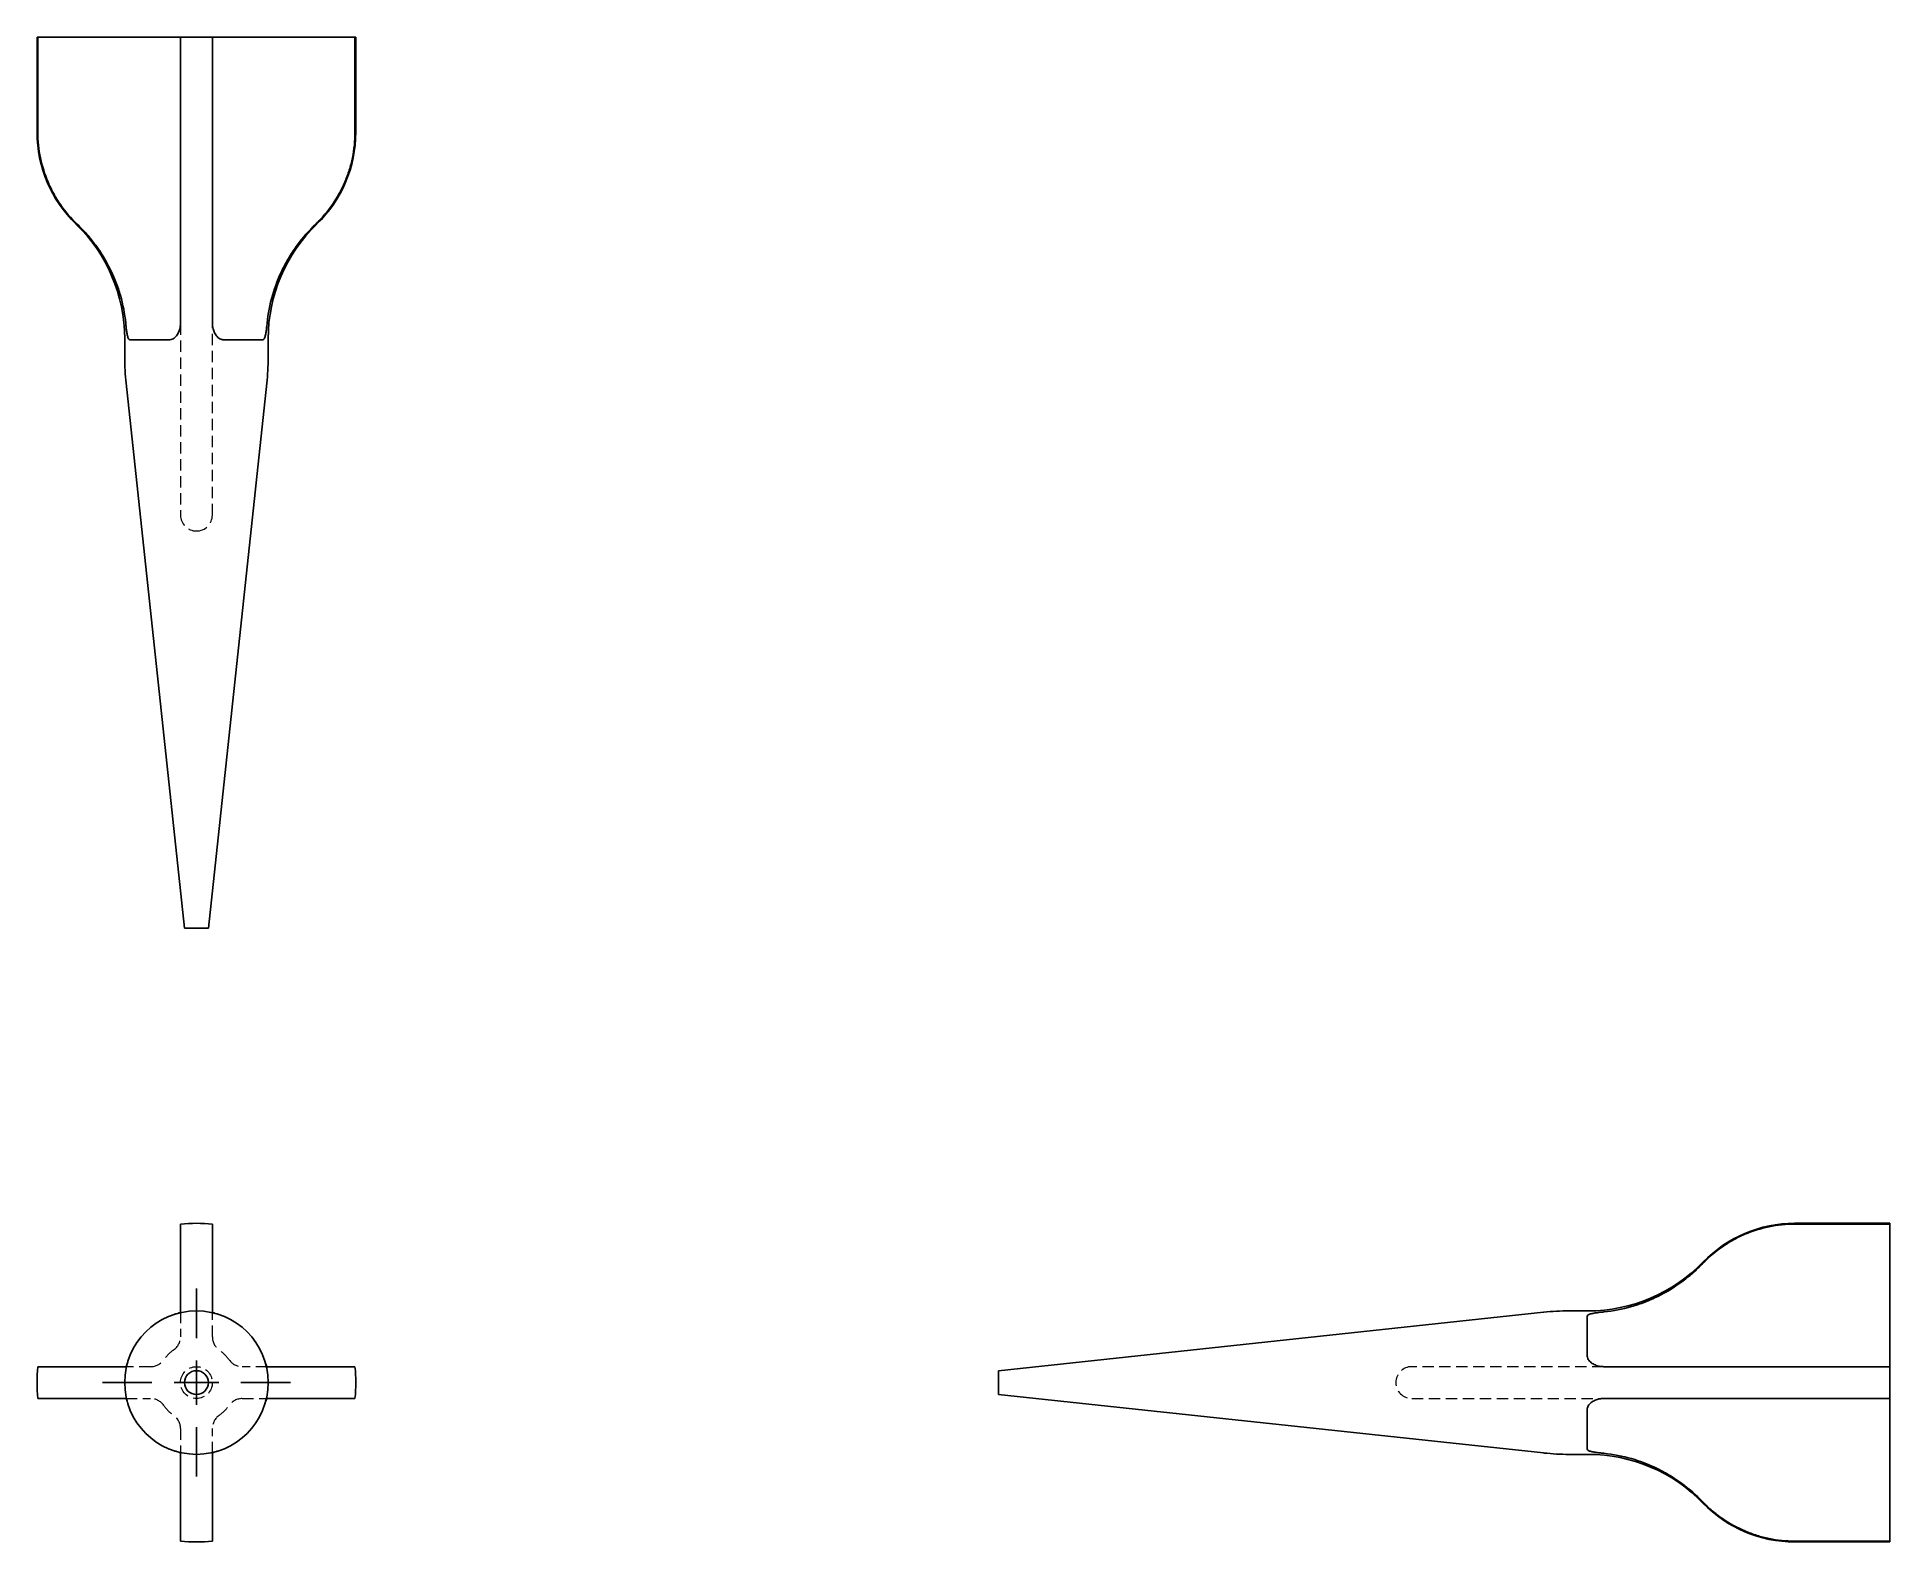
# Model space of a CAD drawing. Header units: millimetres. Extents: x 65 to 273, y 39 to 208.
import ezdxf

# ---------------------------------------------------------------- set-up
doc = ezdxf.new("R2010")
doc.units = ezdxf.units.MM
doc.linetypes.add('HIDDEN', pattern=[1.905, 1.27, -0.635])
doc.layers.add('10', color=7, linetype='Continuous')

# ---------------------------------------------------------------- blocks, each defined once
blk = doc.blocks.new('SW_CENTERMARKSYMBOL_0')
at = {"layer": '10', "color": 0}
for p, q in [((0, 5), (0, 10.55)), ((0, 0), (0, 2.5)), ((-5, 0), (-10.55, 0)), ((0, 0), (-2.5, 0)), ((0, 0), (0, -2.5)), ((0, 0), (2.5, 0)), ((5, 0), (10.55, 0)), ((0, -5), (0, -10.55))]:
    blk.add_line(p, q, dxfattribs=at)

msp = doc.modelspace()

# ---------------------------------------------------------------- linework, layer by layer
at = {"color": 7, "linetype": 'Continuous', "lineweight": 25}
for p, q in [((65.12, 208), (65.12, 197.31)), ((65.12, 208), (65.21, 208)), ((65.21, 197.31), (65.21, 208)), ((65.21, 208), (77.86, 208)), ((79.33, 208), (77.86, 208)), ((79.33, 208), (80.45, 208)), ((81.21, 208), (80.45, 208)), ((81.21, 208), (84.79, 208)), ((81.21, 208), (81.21, 197.31)), ((84.79, 197.31), (84.79, 208)), ((85.55, 208), (84.79, 208)), ((85.55, 208), (86.67, 208)), ((88.14, 208), (86.67, 208)), ((88.14, 208), (100.79, 208)), ((100.79, 208), (100.79, 197.31)), ((100.79, 208), (100.88, 208)), ((100.88, 197.31), (100.88, 208)), ((74.95, 174.15), (74.95, 172.01)), ((79.91, 174.03), (75.57, 174.03)), ((90.43, 174.03), (86.09, 174.03)), ((91.05, 172.01), (91.05, 174.15)), ((75.11, 169.15), (81.66, 108)), ((84.34, 108), (90.89, 169.15)), ((81.66, 108), (84.34, 108)), ((273, 74.88), (262.31, 74.88)), ((273, 74.88), (273, 74.79)), ((262.31, 74.79), (273, 74.79)), ((273, 74.79), (273, 62.14)), ((234.15, 64.89), (173, 58.34)), ((239.15, 65.05), (237.01, 65.05)), ((239.03, 60.09), (239.03, 64.43)), ((273, 60.67), (273, 62.14)), ((273, 60.67), (273, 59.55)), ((173, 58.34), (173, 57)), ((273, 58.79), (262.31, 58.79)), ((273, 58.79), (273, 59.55)), ((273, 58.79), (273, 55.21)), ((173, 57), (173, 55.66)), ((173, 55.66), (234.15, 49.11)), ((262.31, 55.21), (273, 55.21)), ((273, 54.45), (273, 55.21)), ((273, 54.45), (273, 53.33)), ((239.03, 49.57), (239.03, 53.91)), ((273, 51.86), (273, 53.33)), ((273, 51.86), (273, 39.21)), ((237.01, 48.95), (239.15, 48.95)), ((273, 39.21), (262.31, 39.21)), ((262.31, 39.12), (273, 39.12)), ((273, 39.21), (273, 39.12))]:
    msp.add_line(p, q, dxfattribs=at)
at = {"color": 7, "linetype": 'HIDDEN', "lineweight": 18}
for p, q in [((81.21, 175.86), (81.21, 154.36)), ((84.79, 154.36), (84.79, 175.86)), ((240.86, 58.79), (219.36, 58.79)), ((219.36, 55.21), (240.86, 55.21))]:
    msp.add_line(p, q, dxfattribs=at)
at = {"color": 7, "linetype": 'Continuous', "lineweight": 25}
for radius in [8.05, 1.34]:
    msp.add_circle((83, 57), radius, dxfattribs=at)
at = {"color": 7, "linetype": 'HIDDEN', "lineweight": 18}
msp.add_circle((83, 57), 1.79, dxfattribs=at)
at = {"color": 7, "linetype": 'Continuous', "lineweight": 25}
for centre, radius, start, end in [((79.42, 197.31), 14.3, 180, 226.017), ((86.58, 197.31), 14.3, 313.983, 0), ((57.07, 174.15), 17.88, 0, 46.017), ((108.93, 174.15), 17.88, 133.983, 180), ((101.77, 172.01), 26.82, 180, 186.1155), ((64.23, 172.01), 26.82, 353.8845, 0), ((83, 57), 17.88, 84.2608, 95.7392), ((262.31, 60.58), 14.3, 90, 136.017), ((239.15, 82.93), 17.88, 270, 316.017), ((237.01, 38.23), 26.82, 90, 96.1155), ((83, 57), 17.88, 174.2608, 185.7392), ((83, 57), 17.88, 354.2608, 5.7392), ((237.01, 75.77), 26.82, 263.8845, 270), ((239.15, 31.07), 17.88, 43.983, 90), ((262.31, 53.42), 14.3, 223.983, 270), ((83, 57), 17.88, 264.2608, 275.7392)]:
    msp.add_arc(centre, radius, start, end, dxfattribs=at)
at = {"color": 7, "linetype": 'HIDDEN', "lineweight": 18}
for centre, radius, start, end in [((83, 154.36), 1.79, 180, 270), ((83, 154.36), 1.79, 270, 0), ((83, 57), 4.47, 124.8499, 145.1501), ((79.42, 62.14), 1.79, 304.8499, 0), ((86.58, 62.14), 1.79, 180, 235.1501), ((83, 57), 4.47, 34.8499, 55.1501), ((77.86, 60.58), 1.79, 270, 325.1501), ((88.14, 60.58), 1.79, 214.8499, 270), ((219.36, 57), 1.79, 90, 270), ((77.86, 53.42), 1.79, 34.8499, 90), ((83, 57), 4.47, 214.8499, 235.1501), ((83, 57), 4.47, 304.8499, 325.1501), ((88.14, 53.42), 1.79, 90, 145.1501), ((79.42, 51.86), 1.79, 0, 55.1501), ((86.58, 51.86), 1.79, 124.8499, 180)]:
    msp.add_arc(centre, radius, start, end, dxfattribs=at)
at = {"color": 7, "linetype": 'Continuous', "lineweight": 25}
for points, knots in [([(69.61, 187.02), (68.91, 187.69), (68.29, 188.41), (67.47, 189.59), (67.22, 190.01), (66.75, 190.85), (66.54, 191.28), (65.98, 192.59), (65.7, 193.5), (65.41, 194.91), (65.33, 195.39), (65.23, 196.35), (65.21, 196.83), (65.21, 197.31)], [0, 0, 0, 0, 0.25, 0.25, 0.375, 0.375, 0.5, 0.5, 0.75, 0.75, 0.875, 0.875, 1, 1, 1, 1]), ([(81.21, 197.31), (81.21, 196.34), (81.21, 195.39), (81.21, 193.99), (81.21, 193.53), (81.21, 192.61), (81.21, 192.16), (81.21, 190.84), (81.21, 190), (81.21, 188.82), (81.21, 188.44), (81.21, 187.7), (81.21, 187.35), (81.21, 187.02)], [0, 0, 0, 0, 0.25, 0.25, 0.375, 0.375, 0.5, 0.5, 0.75, 0.75, 0.875, 0.875, 1, 1, 1, 1]), ([(84.79, 187.02), (84.79, 187.69), (84.79, 188.41), (84.79, 189.59), (84.79, 190.01), (84.79, 190.85), (84.79, 191.28), (84.79, 192.59), (84.79, 193.5), (84.79, 194.91), (84.79, 195.39), (84.79, 196.35), (84.79, 196.83), (84.79, 197.31)], [0, 0, 0, 0, 0.25, 0.25, 0.375, 0.375, 0.5, 0.5, 0.75, 0.75, 0.875, 0.875, 1, 1, 1, 1]), ([(100.79, 197.31), (100.79, 196.34), (100.69, 195.39), (100.41, 193.99), (100.29, 193.53), (100, 192.61), (99.83, 192.16), (99.27, 190.84), (98.81, 190), (97.99, 188.82), (97.7, 188.44), (97.07, 187.7), (96.74, 187.35), (96.39, 187.02)], [0, 0, 0, 0, 0.25, 0.25, 0.375, 0.375, 0.5, 0.5, 0.75, 0.75, 0.875, 0.875, 1, 1, 1, 1]), ([(75.07, 175.9), (74.96, 176.96), (74.76, 177.99), (74.33, 179.5), (74.16, 180), (73.78, 180.98), (73.56, 181.47), (72.86, 182.9), (72.32, 183.79), (71.39, 185.06), (71.06, 185.47), (70.36, 186.27), (69.99, 186.65), (69.61, 187.02)], [0, 0, 0, 0, 0.25, 0.25, 0.375, 0.375, 0.5, 0.5, 0.75, 0.75, 0.875, 0.875, 1, 1, 1, 1]), ([(81.21, 187.02), (81.21, 186.28), (81.21, 185.49), (81.21, 184.22), (81.21, 183.78), (81.21, 182.88), (81.21, 182.42), (81.21, 180.99), (81.21, 180.01), (81.21, 177.99), (81.21, 176.96), (81.21, 175.9)], [0, 0, 0, 0, 0.25, 0.25, 0.375, 0.375, 0.5, 0.5, 0.75, 0.75, 1, 1, 1, 1]), ([(84.79, 175.9), (84.79, 176.96), (84.79, 177.99), (84.79, 179.5), (84.79, 180), (84.79, 180.98), (84.79, 181.47), (84.79, 182.9), (84.79, 183.79), (84.79, 185.06), (84.79, 185.47), (84.79, 186.27), (84.79, 186.65), (84.79, 187.02)], [0, 0, 0, 0, 0.25, 0.25, 0.375, 0.375, 0.5, 0.5, 0.75, 0.75, 0.875, 0.875, 1, 1, 1, 1]), ([(96.39, 187.02), (95.62, 186.28), (94.93, 185.49), (94, 184.22), (93.7, 183.78), (93.16, 182.88), (92.9, 182.42), (92.2, 180.99), (91.82, 180.01), (91.24, 177.99), (91.04, 176.96), (90.93, 175.9)], [0, 0, 0, 0, 0.25, 0.25, 0.375, 0.375, 0.5, 0.5, 0.75, 0.75, 1, 1, 1, 1]), ([(75.07, 175.9), (75.08, 175.73), (75.1, 175.56), (75.14, 175.23), (75.16, 175.07), (75.21, 174.76), (75.24, 174.61), (75.3, 174.35), (75.34, 174.24), (75.39, 174.15)], [0, 0, 0, 0, 0.25, 0.25, 0.5, 0.5, 0.75, 0.75, 1, 1, 1, 1]), ([(81.21, 175.9), (81.21, 175.73), (81.2, 175.56), (81.13, 175.23), (81.08, 175.07), (80.95, 174.76), (80.87, 174.61), (80.66, 174.35), (80.53, 174.24), (80.39, 174.15)], [0, 0, 0, 0, 0.25, 0.25, 0.5, 0.5, 0.75, 0.75, 1, 1, 1, 1]), ([(84.79, 175.9), (84.79, 175.73), (84.8, 175.56), (84.87, 175.23), (84.92, 175.07), (85.05, 174.76), (85.13, 174.61), (85.34, 174.35), (85.47, 174.24), (85.61, 174.15)], [0, 0, 0, 0, 0.25, 0.25, 0.5, 0.5, 0.75, 0.75, 1, 1, 1, 1]), ([(90.93, 175.9), (90.92, 175.73), (90.9, 175.56), (90.86, 175.23), (90.84, 175.07), (90.79, 174.76), (90.76, 174.61), (90.7, 174.35), (90.66, 174.24), (90.61, 174.15)], [0, 0, 0, 0, 0.25, 0.25, 0.5, 0.5, 0.75, 0.75, 1, 1, 1, 1]), ([(81.21, 74.79), (81.21, 74.79), (81.21, 74.69), (81.21, 74.41), (81.21, 74.29), (81.21, 74), (81.21, 73.83), (81.21, 73.27), (81.21, 72.81), (81.21, 71.99), (81.21, 71.7), (81.21, 71.07), (81.21, 70.74), (81.21, 70.39)], [0, 0, 0, 0, 0.25, 0.25, 0.375, 0.375, 0.5, 0.5, 0.75, 0.75, 0.875, 0.875, 1, 1, 1, 1]), ([(84.79, 70.39), (84.79, 71.09), (84.79, 71.71), (84.79, 72.53), (84.79, 72.78), (84.79, 73.25), (84.79, 73.46), (84.79, 74.02), (84.79, 74.3), (84.79, 74.59), (84.79, 74.67), (84.79, 74.77), (84.79, 74.79), (84.79, 74.79)], [0, 0, 0, 0, 0.25, 0.25, 0.375, 0.375, 0.5, 0.5, 0.75, 0.75, 0.875, 0.875, 1, 1, 1, 1]), ([(252.02, 70.39), (252.69, 71.09), (253.41, 71.71), (254.59, 72.53), (255.01, 72.78), (255.85, 73.25), (256.28, 73.46), (257.59, 74.02), (258.5, 74.3), (259.91, 74.59), (260.39, 74.67), (261.35, 74.77), (261.83, 74.79), (262.31, 74.79)], [0, 0, 0, 0, 0.25, 0.25, 0.375, 0.375, 0.5, 0.5, 0.75, 0.75, 0.875, 0.875, 1, 1, 1, 1]), ([(81.21, 70.39), (81.21, 69.62), (81.21, 68.93), (81.21, 68), (81.21, 67.7), (81.21, 67.16), (81.21, 66.9), (81.21, 66.2), (81.21, 65.82), (81.21, 65.24), (81.21, 65.04), (81.21, 64.93)], [0, 0, 0, 0, 0.25, 0.25, 0.375, 0.375, 0.5, 0.5, 0.75, 0.75, 1, 1, 1, 1]), ([(84.79, 64.93), (84.79, 65.04), (84.79, 65.24), (84.79, 65.67), (84.79, 65.84), (84.79, 66.22), (84.79, 66.44), (84.79, 67.14), (84.79, 67.68), (84.79, 68.61), (84.79, 68.94), (84.79, 69.64), (84.79, 70.01), (84.79, 70.39)], [0, 0, 0, 0, 0.25, 0.25, 0.375, 0.375, 0.5, 0.5, 0.75, 0.75, 0.875, 0.875, 1, 1, 1, 1]), ([(240.9, 64.93), (241.96, 65.04), (242.99, 65.24), (244.5, 65.67), (245, 65.84), (245.98, 66.22), (246.47, 66.44), (247.9, 67.14), (248.79, 67.68), (250.06, 68.61), (250.47, 68.94), (251.27, 69.64), (251.65, 70.01), (252.02, 70.39)], [0, 0, 0, 0, 0.25, 0.25, 0.375, 0.375, 0.5, 0.5, 0.75, 0.75, 0.875, 0.875, 1, 1, 1, 1]), ([(81.21, 64.93), (81.21, 64.92), (81.2, 64.9), (81.13, 64.86), (81.08, 64.84), (80.95, 64.79), (80.87, 64.76), (80.66, 64.7), (80.53, 64.66), (80.39, 64.61)], [0, 0, 0, 0, 0.25, 0.25, 0.5, 0.5, 0.75, 0.75, 1, 1, 1, 1]), ([(84.79, 64.93), (84.79, 64.92), (84.8, 64.9), (84.87, 64.86), (84.92, 64.84), (85.05, 64.79), (85.13, 64.76), (85.34, 64.7), (85.47, 64.66), (85.61, 64.61)], [0, 0, 0, 0, 0.25, 0.25, 0.5, 0.5, 0.75, 0.75, 1, 1, 1, 1]), ([(240.9, 64.93), (240.73, 64.92), (240.56, 64.9), (240.23, 64.86), (240.07, 64.84), (239.76, 64.79), (239.61, 64.76), (239.35, 64.7), (239.24, 64.66), (239.15, 64.61)], [0, 0, 0, 0, 0.25, 0.25, 0.5, 0.5, 0.75, 0.75, 1, 1, 1, 1]), ([(69.61, 58.79), (68.91, 58.79), (68.29, 58.79), (67.47, 58.79), (67.22, 58.79), (66.75, 58.79), (66.54, 58.79), (65.98, 58.79), (65.7, 58.79), (65.41, 58.79), (65.33, 58.79), (65.23, 58.79), (65.21, 58.79), (65.21, 58.79)], [0, 0, 0, 0, 0.25, 0.25, 0.375, 0.375, 0.5, 0.5, 0.75, 0.75, 0.875, 0.875, 1, 1, 1, 1]), ([(75.07, 58.79), (74.96, 58.79), (74.76, 58.79), (74.33, 58.79), (74.16, 58.79), (73.78, 58.79), (73.56, 58.79), (72.86, 58.79), (72.32, 58.79), (71.39, 58.79), (71.06, 58.79), (70.36, 58.79), (69.99, 58.79), (69.61, 58.79)], [0, 0, 0, 0, 0.25, 0.25, 0.375, 0.375, 0.5, 0.5, 0.75, 0.75, 0.875, 0.875, 1, 1, 1, 1]), ([(75.07, 58.79), (75.08, 58.79), (75.1, 58.8), (75.14, 58.87), (75.16, 58.92), (75.21, 59.05), (75.24, 59.13), (75.3, 59.34), (75.34, 59.47), (75.39, 59.61)], [0, 0, 0, 0, 0.25, 0.25, 0.5, 0.5, 0.75, 0.75, 1, 1, 1, 1]), ([(90.93, 58.79), (90.92, 58.79), (90.9, 58.8), (90.86, 58.87), (90.84, 58.92), (90.79, 59.05), (90.76, 59.13), (90.7, 59.34), (90.66, 59.47), (90.61, 59.61)], [0, 0, 0, 0, 0.25, 0.25, 0.5, 0.5, 0.75, 0.75, 1, 1, 1, 1]), ([(96.39, 58.79), (95.62, 58.79), (94.93, 58.79), (94, 58.79), (93.7, 58.79), (93.16, 58.79), (92.9, 58.79), (92.2, 58.79), (91.82, 58.79), (91.24, 58.79), (91.04, 58.79), (90.93, 58.79)], [0, 0, 0, 0, 0.25, 0.25, 0.375, 0.375, 0.5, 0.5, 0.75, 0.75, 1, 1, 1, 1]), ([(100.79, 58.79), (100.79, 58.79), (100.69, 58.79), (100.41, 58.79), (100.29, 58.79), (100, 58.79), (99.83, 58.79), (99.27, 58.79), (98.81, 58.79), (97.99, 58.79), (97.7, 58.79), (97.07, 58.79), (96.74, 58.79), (96.39, 58.79)], [0, 0, 0, 0, 0.25, 0.25, 0.375, 0.375, 0.5, 0.5, 0.75, 0.75, 0.875, 0.875, 1, 1, 1, 1]), ([(240.9, 58.79), (240.73, 58.79), (240.56, 58.8), (240.23, 58.87), (240.07, 58.92), (239.76, 59.05), (239.61, 59.13), (239.35, 59.34), (239.24, 59.47), (239.15, 59.61)], [0, 0, 0, 0, 0.25, 0.25, 0.5, 0.5, 0.75, 0.75, 1, 1, 1, 1]), ([(252.02, 58.79), (251.28, 58.79), (250.49, 58.79), (249.22, 58.79), (248.78, 58.79), (247.88, 58.79), (247.42, 58.79), (245.99, 58.79), (245.01, 58.79), (242.99, 58.79), (241.96, 58.79), (240.9, 58.79)], [0, 0, 0, 0, 0.25, 0.25, 0.375, 0.375, 0.5, 0.5, 0.75, 0.75, 1, 1, 1, 1]), ([(262.31, 58.79), (261.34, 58.79), (260.39, 58.79), (258.99, 58.79), (258.53, 58.79), (257.61, 58.79), (257.16, 58.79), (255.84, 58.79), (255, 58.79), (253.82, 58.79), (253.44, 58.79), (252.7, 58.79), (252.35, 58.79), (252.02, 58.79)], [0, 0, 0, 0, 0.25, 0.25, 0.375, 0.375, 0.5, 0.5, 0.75, 0.75, 0.875, 0.875, 1, 1, 1, 1]), ([(65.21, 55.21), (65.21, 55.21), (65.31, 55.21), (65.59, 55.21), (65.71, 55.21), (66, 55.21), (66.17, 55.21), (66.73, 55.21), (67.19, 55.21), (68.01, 55.21), (68.3, 55.21), (68.93, 55.21), (69.26, 55.21), (69.61, 55.21)], [0, 0, 0, 0, 0.25, 0.25, 0.375, 0.375, 0.5, 0.5, 0.75, 0.75, 0.875, 0.875, 1, 1, 1, 1]), ([(69.61, 55.21), (70.38, 55.21), (71.07, 55.21), (72, 55.21), (72.3, 55.21), (72.84, 55.21), (73.1, 55.21), (73.8, 55.21), (74.18, 55.21), (74.76, 55.21), (74.96, 55.21), (75.07, 55.21)], [0, 0, 0, 0, 0.25, 0.25, 0.375, 0.375, 0.5, 0.5, 0.75, 0.75, 1, 1, 1, 1]), ([(75.07, 55.21), (75.08, 55.21), (75.1, 55.2), (75.14, 55.13), (75.16, 55.08), (75.21, 54.95), (75.24, 54.87), (75.3, 54.66), (75.34, 54.53), (75.39, 54.39)], [0, 0, 0, 0, 0.25, 0.25, 0.5, 0.5, 0.75, 0.75, 1, 1, 1, 1]), ([(90.93, 55.21), (90.92, 55.21), (90.9, 55.2), (90.86, 55.13), (90.84, 55.08), (90.79, 54.95), (90.76, 54.87), (90.7, 54.66), (90.66, 54.53), (90.61, 54.39)], [0, 0, 0, 0, 0.25, 0.25, 0.5, 0.5, 0.75, 0.75, 1, 1, 1, 1]), ([(90.93, 55.21), (91.04, 55.21), (91.24, 55.21), (91.67, 55.21), (91.84, 55.21), (92.22, 55.21), (92.44, 55.21), (93.14, 55.21), (93.68, 55.21), (94.61, 55.21), (94.94, 55.21), (95.64, 55.21), (96.01, 55.21), (96.39, 55.21)], [0, 0, 0, 0, 0.25, 0.25, 0.375, 0.375, 0.5, 0.5, 0.75, 0.75, 0.875, 0.875, 1, 1, 1, 1]), ([(96.39, 55.21), (97.09, 55.21), (97.71, 55.21), (98.53, 55.21), (98.78, 55.21), (99.25, 55.21), (99.46, 55.21), (100.02, 55.21), (100.3, 55.21), (100.59, 55.21), (100.67, 55.21), (100.77, 55.21), (100.79, 55.21), (100.79, 55.21)], [0, 0, 0, 0, 0.25, 0.25, 0.375, 0.375, 0.5, 0.5, 0.75, 0.75, 0.875, 0.875, 1, 1, 1, 1]), ([(240.9, 55.21), (240.73, 55.21), (240.56, 55.2), (240.23, 55.13), (240.07, 55.08), (239.76, 54.95), (239.61, 54.87), (239.35, 54.66), (239.24, 54.53), (239.15, 54.39)], [0, 0, 0, 0, 0.25, 0.25, 0.5, 0.5, 0.75, 0.75, 1, 1, 1, 1]), ([(240.9, 55.21), (241.96, 55.21), (242.99, 55.21), (244.5, 55.21), (245, 55.21), (245.98, 55.21), (246.47, 55.21), (247.9, 55.21), (248.79, 55.21), (250.06, 55.21), (250.47, 55.21), (251.27, 55.21), (251.65, 55.21), (252.02, 55.21)], [0, 0, 0, 0, 0.25, 0.25, 0.375, 0.375, 0.5, 0.5, 0.75, 0.75, 0.875, 0.875, 1, 1, 1, 1]), ([(252.02, 55.21), (252.69, 55.21), (253.41, 55.21), (254.59, 55.21), (255.01, 55.21), (255.85, 55.21), (256.28, 55.21), (257.59, 55.21), (258.5, 55.21), (259.91, 55.21), (260.39, 55.21), (261.35, 55.21), (261.83, 55.21), (262.31, 55.21)], [0, 0, 0, 0, 0.25, 0.25, 0.375, 0.375, 0.5, 0.5, 0.75, 0.75, 0.875, 0.875, 1, 1, 1, 1]), ([(81.21, 49.07), (81.21, 49.08), (81.2, 49.1), (81.13, 49.14), (81.08, 49.16), (80.95, 49.21), (80.87, 49.24), (80.66, 49.3), (80.53, 49.34), (80.39, 49.39)], [0, 0, 0, 0, 0.25, 0.25, 0.5, 0.5, 0.75, 0.75, 1, 1, 1, 1]), ([(81.21, 49.07), (81.21, 48.96), (81.21, 48.76), (81.21, 48.33), (81.21, 48.16), (81.21, 47.78), (81.21, 47.56), (81.21, 46.86), (81.21, 46.32), (81.21, 45.39), (81.21, 45.06), (81.21, 44.36), (81.21, 43.99), (81.21, 43.61)], [0, 0, 0, 0, 0.25, 0.25, 0.375, 0.375, 0.5, 0.5, 0.75, 0.75, 0.875, 0.875, 1, 1, 1, 1]), ([(84.79, 49.07), (84.79, 49.08), (84.8, 49.1), (84.87, 49.14), (84.92, 49.16), (85.05, 49.21), (85.13, 49.24), (85.34, 49.3), (85.47, 49.34), (85.61, 49.39)], [0, 0, 0, 0, 0.25, 0.25, 0.5, 0.5, 0.75, 0.75, 1, 1, 1, 1]), ([(84.79, 43.61), (84.79, 44.38), (84.79, 45.07), (84.79, 46), (84.79, 46.3), (84.79, 46.84), (84.79, 47.1), (84.79, 47.8), (84.79, 48.18), (84.79, 48.76), (84.79, 48.96), (84.79, 49.07)], [0, 0, 0, 0, 0.25, 0.25, 0.375, 0.375, 0.5, 0.5, 0.75, 0.75, 1, 1, 1, 1]), ([(240.9, 49.07), (240.73, 49.08), (240.56, 49.1), (240.23, 49.14), (240.07, 49.16), (239.76, 49.21), (239.61, 49.24), (239.35, 49.3), (239.24, 49.34), (239.15, 49.39)], [0, 0, 0, 0, 0.25, 0.25, 0.5, 0.5, 0.75, 0.75, 1, 1, 1, 1]), ([(252.02, 43.61), (251.28, 44.38), (250.49, 45.07), (249.22, 46), (248.78, 46.3), (247.88, 46.84), (247.42, 47.1), (245.99, 47.8), (245.01, 48.18), (242.99, 48.76), (241.96, 48.96), (240.9, 49.07)], [0, 0, 0, 0, 0.25, 0.25, 0.375, 0.375, 0.5, 0.5, 0.75, 0.75, 1, 1, 1, 1]), ([(81.21, 43.61), (81.21, 42.91), (81.21, 42.29), (81.21, 41.47), (81.21, 41.22), (81.21, 40.75), (81.21, 40.54), (81.21, 39.98), (81.21, 39.7), (81.21, 39.41), (81.21, 39.33), (81.21, 39.23), (81.21, 39.21), (81.21, 39.21)], [0, 0, 0, 0, 0.25, 0.25, 0.375, 0.375, 0.5, 0.5, 0.75, 0.75, 0.875, 0.875, 1, 1, 1, 1]), ([(84.79, 39.21), (84.79, 39.21), (84.79, 39.31), (84.79, 39.59), (84.79, 39.71), (84.79, 40), (84.79, 40.17), (84.79, 40.73), (84.79, 41.19), (84.79, 42.01), (84.79, 42.3), (84.79, 42.93), (84.79, 43.26), (84.79, 43.61)], [0, 0, 0, 0, 0.25, 0.25, 0.375, 0.375, 0.5, 0.5, 0.75, 0.75, 0.875, 0.875, 1, 1, 1, 1]), ([(262.31, 39.21), (261.34, 39.21), (260.39, 39.31), (258.99, 39.59), (258.53, 39.71), (257.61, 40), (257.16, 40.17), (255.84, 40.73), (255, 41.19), (253.82, 42.01), (253.44, 42.3), (252.7, 42.93), (252.35, 43.26), (252.02, 43.61)], [0, 0, 0, 0, 0.25, 0.25, 0.375, 0.375, 0.5, 0.5, 0.75, 0.75, 0.875, 0.875, 1, 1, 1, 1])]:
    msp.add_open_spline(points, degree=3, knots=knots, dxfattribs=at)
for points in [[(75.57, 174.03), (75.5, 174.03), (75.44, 174.07), (75.39, 174.15)], [(79.91, 174.03), (80.07, 174.03), (80.24, 174.07), (80.39, 174.15)], [(86.09, 174.03), (85.93, 174.03), (85.76, 174.07), (85.61, 174.15)], [(90.43, 174.03), (90.5, 174.03), (90.56, 174.07), (90.61, 174.15)], [(239.03, 64.43), (239.03, 64.5), (239.07, 64.56), (239.15, 64.61)], [(239.03, 60.09), (239.03, 59.93), (239.07, 59.76), (239.15, 59.61)], [(239.03, 53.91), (239.03, 54.07), (239.07, 54.24), (239.15, 54.39)], [(239.03, 49.57), (239.03, 49.5), (239.07, 49.44), (239.15, 49.39)]]:
    msp.add_open_spline(points, degree=3, dxfattribs=at)
at = {"color": 7, "linetype": 'HIDDEN', "lineweight": 18}
for points in [[(75.57, 174.03), (75.5, 174.03), (75.44, 174.07), (75.39, 174.15)], [(79.91, 174.03), (80.07, 174.03), (80.24, 174.07), (80.39, 174.15)], [(86.09, 174.03), (85.93, 174.03), (85.76, 174.07), (85.61, 174.15)], [(90.43, 174.03), (90.5, 174.03), (90.56, 174.07), (90.61, 174.15)], [(81.21, 64.93), (81.21, 64.02), (81.21, 63.09), (81.21, 62.14)], [(84.79, 62.14), (84.79, 63.09), (84.79, 64.02), (84.79, 64.93)], [(239.03, 64.43), (239.03, 64.5), (239.07, 64.56), (239.15, 64.61)], [(77.86, 58.79), (76.91, 58.79), (75.98, 58.79), (75.07, 58.79)], [(90.93, 58.79), (90.02, 58.79), (89.09, 58.79), (88.14, 58.79)], [(239.03, 60.09), (239.03, 59.93), (239.07, 59.76), (239.15, 59.61)], [(75.07, 55.21), (75.98, 55.21), (76.91, 55.21), (77.86, 55.21)], [(88.14, 55.21), (89.09, 55.21), (90.02, 55.21), (90.93, 55.21)], [(239.03, 53.91), (239.03, 54.07), (239.07, 54.24), (239.15, 54.39)], [(81.21, 51.86), (81.21, 50.91), (81.21, 49.98), (81.21, 49.07)], [(84.79, 49.07), (84.79, 49.98), (84.79, 50.91), (84.79, 51.86)], [(239.03, 49.57), (239.03, 49.5), (239.07, 49.44), (239.15, 49.39)]]:
    msp.add_open_spline(points, degree=3, dxfattribs=at)

# ---------------------------------------------------------------- block references
at = {"layer": '10'}
msp.add_blockref('SW_CENTERMARKSYMBOL_0', (83, 57), dxfattribs=at)

doc.saveas('drawing.dxf')
